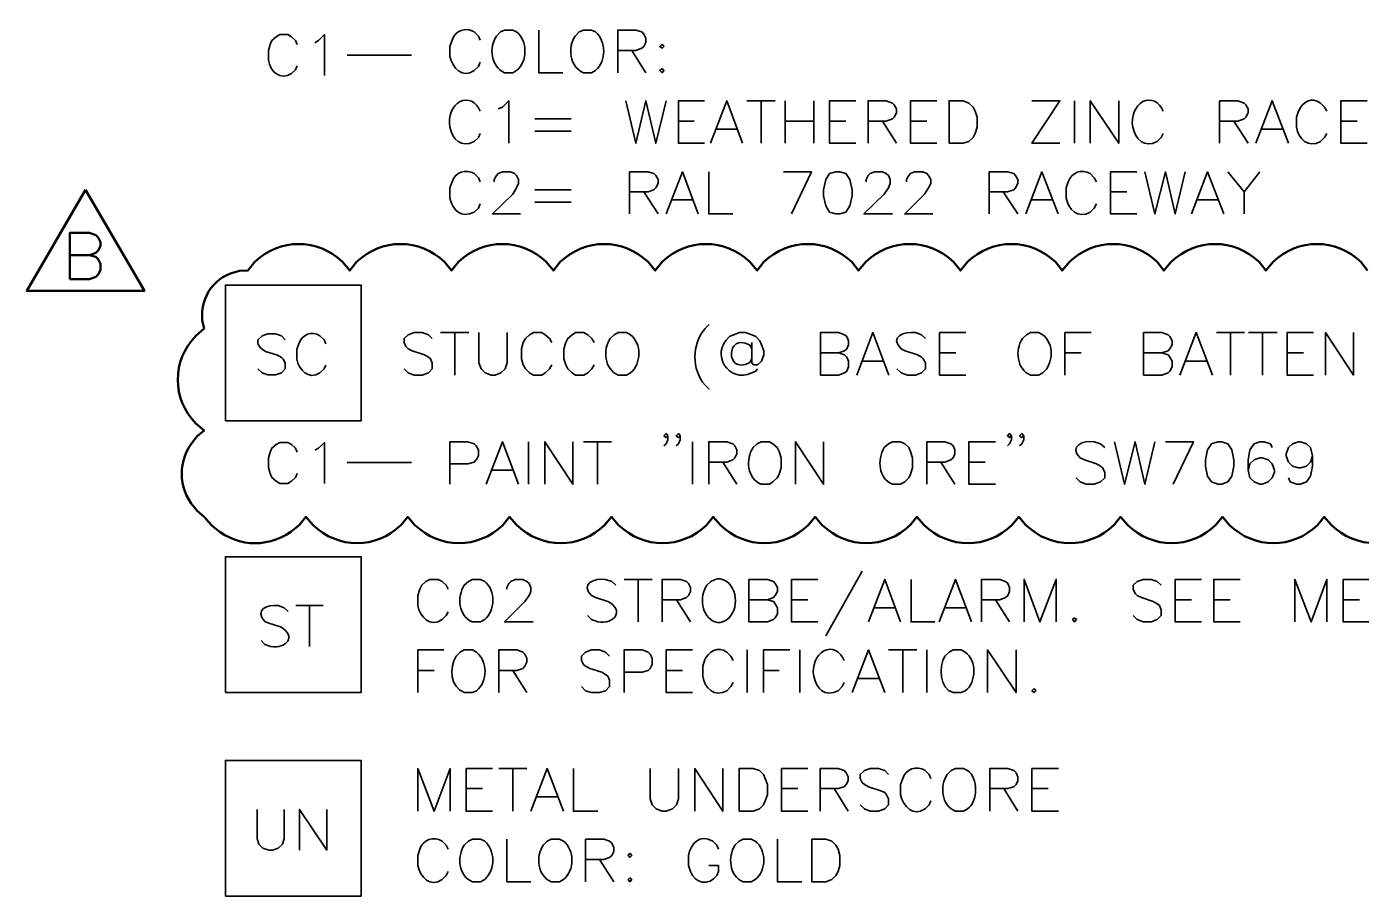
# Model space of a CAD drawing. Header units: inches. Extents: x 5 to 516, y -193 to 129.
# Drawn here: x 122.81 to 132.64, y -119.53 to -113.13 of the extents above; entities that cross this region are included whole.
import ezdxf

# ---------------------------------------------------------------- set-up
doc = ezdxf.new("R2010")
doc.units = ezdxf.units.IN
doc.header["$MEASUREMENT"] = 0
doc.layers.add('PDF4_Geometry', color=7, linetype='Continuous')

msp = doc.modelspace()

# ---------------------------------------------------------------- linework, layer by layer
at = {"layer": 'PDF4_Geometry', "lineweight": 35}
for points in [[(124.8020914, -113.2596534), (124.788758, -113.2296534), (124.758758, -113.2029868), (124.7320914, -113.1863201), (124.6720914, -113.1863201), (124.6454247, -113.2029868), (124.6154247, -113.2296534), (124.6020914, -113.2596534), (124.588758, -113.3029868), (124.588758, -113.3729868)], [(124.9320912, -113.246319), (124.9587579, -113.2296523), (125.0020912, -113.186319), (125.0020912, -113.486319)], [(125.9420909, -113.2263181), (125.9254243, -113.2729847), (125.9254243, -113.3463181)], [(126.1487576, -113.2263181), (126.1354243, -113.1963181), (126.1054243, -113.1663181)], [(126.4154238, -113.1663194), (126.3887571, -113.152986), (126.3287571, -113.152986), (126.2987571, -113.1663194), (126.2687571, -113.1963194)], [(126.5820903, -113.152986), (126.5820903, -113.4663194), (126.758757, -113.4663194)], [(126.9987573, -113.1663194), (126.9687573, -113.152986), (126.9087573, -113.152986), (126.8787573, -113.1663194), (126.8487573, -113.1963194)], [(127.1620905, -113.4663185), (127.1620905, -113.1529851), (127.2954238, -113.1529851), (127.3387572, -113.1663185), (127.3554238, -113.1829851), (127.3687572, -113.2129851), (127.3687572, -113.2429851), (127.3554238, -113.2729852), (127.3387572, -113.2863185), (127.2954238, -113.3029852), (127.1620905, -113.3029852)], [(125.1687567, -113.3363204), (125.6420901, -113.3363204)], [(127.2654247, -113.302985), (127.368758, -113.4663184)], [(124.758758, -113.4729868), (124.788758, -113.4463201), (124.8020914, -113.4163201)], [(126.1054243, -113.4496514), (126.1354243, -113.4196514), (126.1487576, -113.3896514)], [(126.3287571, -113.4663194), (126.3887571, -113.4663194), (126.4154238, -113.4496527)], [(126.9087573, -113.4663194), (126.9687573, -113.4663194), (126.9987573, -113.4496527)], [(126.2820923, -113.7329862), (126.3120923, -113.7196529), (126.358759, -113.6729862), (126.358759, -113.9863196)], [(127.2220914, -113.6729869), (127.2954248, -113.9863203), (127.3687581, -113.6729869), (127.4420915, -113.9863203), (127.5187581, -113.6729869)], [(127.802091, -113.9863194), (127.6087577, -113.9863194), (127.6087577, -113.6729861), (127.802091, -113.6729861)], [(127.8454249, -113.9863194), (127.9654249, -113.6729861), (128.0820916, -113.9863194)], [(128.1120926, -113.6729869), (128.3220926, -113.6729869)], [(128.2187583, -113.6729869), (128.2187583, -113.9863203)], [(128.3954246, -113.6729869), (128.3954246, -113.9863203)], [(128.6054245, -113.6729869), (128.6054245, -113.9863203)], [(128.9154249, -113.9863194), (128.7220916, -113.9863194), (128.7220916, -113.6729861), (128.9154249, -113.6729861)], [(129.0054236, -113.9863194), (129.0054236, -113.6729861), (129.1387569, -113.6729861), (129.1854236, -113.6896527), (129.1987569, -113.7029861), (129.2154236, -113.7329861), (129.2154236, -113.7629861), (129.1987569, -113.7929861), (129.1854236, -113.8063194), (129.1387569, -113.8229861), (129.0054236, -113.8229861)], [(129.5120911, -113.9863194), (129.3187577, -113.9863194), (129.3187577, -113.6729861), (129.5120911, -113.6729861)], [(130.4187588, -113.9863194), (130.2120921, -113.9863194), (130.4187588, -113.6729861), (130.2120921, -113.6729861)], [(130.5254246, -113.6729869), (130.5254246, -113.9863203)], [(130.6420916, -113.9863194), (130.6420916, -113.6729861), (130.8520916, -113.9863194), (130.8520916, -113.6729861)], [(131.5954252, -113.9863194), (131.5954252, -113.6729861), (131.7287585, -113.6729861), (131.7754252, -113.6896527), (131.7887585, -113.7029861), (131.8054252, -113.7329861), (131.8054252, -113.7629861), (131.7887585, -113.7929861), (131.7754252, -113.8063194), (131.7287585, -113.8229861), (131.5954252, -113.8229861)], [(131.8620929, -113.9863194), (131.9820929, -113.6729861), (132.1020929, -113.9863194)], [(132.3854253, -113.7496539), (132.3687586, -113.7196539), (132.3387586, -113.6896539)], [(132.6820912, -113.9863194), (132.4887578, -113.9863194), (132.4887578, -113.6729861), (132.6820912, -113.6729861)], [(126.5520915, -113.8063183), (126.8187582, -113.8063183)], [(127.6087577, -113.8229859), (127.7254243, -113.8229859)], [(128.3954246, -113.8229859), (128.6054246, -113.8229859)], [(128.7220916, -113.8229859), (128.8420916, -113.8229859)], [(129.1120927, -113.8229859), (129.215426, -113.9863193)], [(129.3187577, -113.8229859), (129.4387577, -113.8229859)], [(131.6987594, -113.8229859), (131.8054261, -113.9863193)], [(132.1754253, -113.7496539), (132.162092, -113.7929872), (132.162092, -113.8663206)], [(132.4887578, -113.8229859), (132.6087579, -113.8229859)], [(126.1054243, -113.9729872), (126.1354243, -113.9429872), (126.1487576, -113.9129872)], [(126.5520915, -113.8963197), (126.8187582, -113.8963197)], [(127.8887582, -113.8829852), (128.0387582, -113.8829852)], [(131.1354251, -113.9729872), (131.1654251, -113.9429872), (131.1787585, -113.9129872)], [(131.9087577, -113.8829852), (132.0587577, -113.8829852)], [(132.3387586, -113.9729872), (132.3687586, -113.9429872), (132.3854253, -113.9129872)], [(126.1487576, -114.2696531), (126.1354243, -114.2396531), (126.1054243, -114.2096531)], [(126.2520901, -114.2696531), (126.2520901, -114.2529865), (126.2687568, -114.2229864), (126.2820901, -114.2096531), (126.3120901, -114.1963198), (126.3720901, -114.1963198), (126.4020901, -114.2096531), (126.4154235, -114.2229864), (126.4320901, -114.2529865), (126.4320901, -114.2829865), (126.4154235, -114.3129865), (126.3887568, -114.3596531), (126.2387568, -114.5063198), (126.4454235, -114.5063198)], [(127.248757, -114.5063203), (127.248757, -114.1963203), (127.3854237, -114.1963203), (127.428757, -114.2096537), (127.4420904, -114.222987), (127.458757, -114.252987), (127.458757, -114.282987), (127.4420904, -114.312987), (127.428757, -114.3296537), (127.3854237, -114.342987), (127.248757, -114.342987)], [(127.5187579, -114.5063203), (127.6387579, -114.1963203), (127.7554246, -114.5063203)], [(127.8320904, -114.1963194), (127.8320904, -114.5063194), (128.0087571, -114.5063194)], [(128.4420911, -114.5063203), (128.5887577, -114.1963203), (128.3820911, -114.1963203)], [(128.9920908, -114.2696531), (128.9920908, -114.2529865), (129.0054241, -114.2229864), (129.0220908, -114.2096531), (129.0520908, -114.1963198), (129.1120908, -114.1963198), (129.1387574, -114.2096531), (129.1554241, -114.2229864), (129.1687574, -114.2529865), (129.1687574, -114.2829865), (129.1554241, -114.3129865), (129.1254241, -114.3596531), (128.9754241, -114.5063198), (129.1854241, -114.5063198)], [(129.2887589, -114.2696531), (129.2887589, -114.2529865), (129.3054256, -114.2229864), (129.3187589, -114.2096531), (129.3487589, -114.1963198), (129.408759, -114.1963198), (129.438759, -114.2096531), (129.4520923, -114.2229864), (129.468759, -114.2529865), (129.468759, -114.2829865), (129.4520923, -114.3129865), (129.4220923, -114.3596531), (129.2754256, -114.5063198), (129.4820923, -114.5063198)], [(129.8987579, -114.5063203), (129.8987579, -114.1963203), (130.0320913, -114.1963203), (130.0787579, -114.2096537), (130.0920913, -114.222987), (130.1087579, -114.252987), (130.1087579, -114.282987), (130.0920913, -114.312987), (130.0787579, -114.3296537), (130.0320913, -114.342987), (129.8987579, -114.342987)], [(130.1687571, -114.5063203), (130.2854238, -114.1963203), (130.4054238, -114.5063203)], [(130.688758, -114.2696531), (130.6720914, -114.2396531), (130.6420914, -114.2096531)], [(130.9854256, -114.5063203), (130.7920923, -114.5063203), (130.7920923, -114.1963203), (130.9854256, -114.1963203)], [(131.0454255, -114.1963194), (131.1187588, -114.5063194), (131.1954255, -114.1963194), (131.2687588, -114.5063194), (131.3420922, -114.1963194)], [(131.3887584, -114.5063203), (131.5054251, -114.1963203), (131.6254251, -114.5063203)], [(131.6554244, -114.1963194), (131.7754245, -114.3429861), (131.7754245, -114.5063194)], [(131.8920917, -114.1963194), (131.775425, -114.3429861)], [(125.9420909, -114.2696531), (125.9254243, -114.3129865), (125.9254243, -114.3896531)], [(130.478758, -114.2696531), (130.4654247, -114.3129865), (130.4654247, -114.3896531)], [(126.5520915, -114.3296524), (126.8187582, -114.3296524)], [(126.5520915, -114.4196538), (126.8187582, -114.4196538)], [(127.3554244, -114.3429869), (127.4587578, -114.5063202)], [(127.5620912, -114.4029861), (127.7120912, -114.4029861)], [(130.0020904, -114.3429869), (130.1087571, -114.5063202)], [(130.2120921, -114.4029861), (130.3620921, -114.4029861)], [(130.7920923, -114.3429869), (130.9120923, -114.3429869)], [(131.4320917, -114.4029861), (131.5820917, -114.4029861)], [(126.1054243, -114.4929865), (126.1354243, -114.4629865), (126.1487576, -114.4329865)], [(130.6420914, -114.4929865), (130.6720914, -114.4629865), (130.688758, -114.4329865)], [(124.7120916, -115.4329867), (124.685425, -115.4029867), (124.6420916, -115.3896533), (124.585425, -115.3896533), (124.5420916, -115.4029867), (124.5120916, -115.4329867), (124.5120916, -115.4629867), (124.5287583, -115.4896534), (124.5420916, -115.5029867), (124.5687583, -115.5196534), (124.655425, -115.54632), (124.685425, -115.5629867), (124.6987583, -115.57632), (124.7120916, -115.6029867), (124.7120916, -115.64632), (124.685425, -115.67632), (124.6420916, -115.6896534), (124.585425, -115.6896534), (124.5420916, -115.67632), (124.5120916, -115.64632)], [(125.0120913, -115.4629855), (124.998758, -115.4329855), (124.968758, -115.4029855)], [(125.7954251, -115.4229871), (125.7687584, -115.3963204), (125.7220917, -115.3796538), (125.6620917, -115.3796538), (125.6187584, -115.3963204), (125.5887584, -115.4229871), (125.5887584, -115.4529871), (125.6020917, -115.4829871), (125.6187584, -115.4996538), (125.6487584, -115.5129871), (125.7387584, -115.5429871), (125.7687584, -115.5596538), (125.7820917, -115.5729871), (125.7954251, -115.6029871), (125.7954251, -115.6463204), (125.7687584, -115.6763204), (125.7220917, -115.6929871), (125.6620917, -115.6929871), (125.6187584, -115.6763204), (125.5887584, -115.6463204)], [(125.8554243, -115.3796521), (126.0654243, -115.3796521)], [(125.9620917, -115.3796521), (125.9620917, -115.6929855)], [(126.138758, -115.3796521), (126.138758, -115.6029855), (126.1554247, -115.6463188), (126.1854247, -115.6763188), (126.228758, -115.6929855), (126.258758, -115.6929855), (126.3020914, -115.6763188), (126.3320914, -115.6463188), (126.348758, -115.6029855), (126.348758, -115.3796521)], [(126.6754249, -115.4529859), (126.6587583, -115.4229859), (126.6287583, -115.3963192), (126.6020916, -115.3796525), (126.5420916, -115.3796525), (126.5120916, -115.3963192), (126.4820916, -115.4229859), (126.4654249, -115.4529859), (126.4520916, -115.4996525), (126.4520916, -115.5729859), (126.4654249, -115.6163192), (126.4820916, -115.6463192), (126.5120916, -115.6763192), (126.5420916, -115.6929859), (126.6020916, -115.6929859), (126.6287583, -115.6763192), (126.6587583, -115.6463192), (126.6754249, -115.6163192)], [(126.9887574, -115.4529859), (126.9720907, -115.4229859), (126.9420907, -115.3963192), (126.9120907, -115.3796525), (126.8520907, -115.3796525), (126.8254241, -115.3963192), (126.7954241, -115.4229859), (126.7787574, -115.4529859), (126.7654241, -115.4996525), (126.7654241, -115.5729859), (126.7787574, -115.6163192), (126.7954241, -115.6463192), (126.8254241, -115.6763192), (126.8520907, -115.6929859), (126.9120907, -115.6929859), (126.9420907, -115.6763192), (126.9720907, -115.6463192), (126.9887574, -115.6163192)], [(127.2554237, -115.3963188), (127.2254237, -115.3796521), (127.1654237, -115.3796521), (127.1354237, -115.3963188), (127.1054237, -115.4229855)], [(127.8354236, -115.3196529), (127.8054236, -115.3496529)], [(128.1487578, -115.4529859), (128.1487578, -115.6029859), (128.1620911, -115.6163192), (128.1920911, -115.6163192), (128.2220911, -115.5896525), (128.2387578, -115.5429859), (128.2387578, -115.5129859), (128.2220911, -115.4696525), (128.2087578, -115.4396525), (128.1787578, -115.4096525), (128.1487578, -115.3963192), (128.1020911, -115.3796525), (128.0587578, -115.3796525), (128.0154244, -115.3963192), (127.9854244, -115.4096525)], [(128.6554242, -115.6929863), (128.6554242, -115.3796529), (128.7887575, -115.3796529), (128.8320909, -115.3963196), (128.8487576, -115.4096529), (128.8620909, -115.4396529), (128.8620909, -115.4696529), (128.8487576, -115.4996529), (128.8320909, -115.5129863), (128.7887575, -115.5296529), (128.6554242, -115.5296529)], [(128.9220902, -115.6929863), (129.0420902, -115.3796529), (129.1587569, -115.6929863)], [(129.4287583, -115.4229871), (129.3987583, -115.3963204), (129.355425, -115.3796538)], [(129.7254259, -115.6929863), (129.5320926, -115.6929863), (129.5320926, -115.3796529), (129.7254259, -115.3796529)], [(130.2920925, -115.3963188), (130.2620925, -115.3796521), (130.2020925, -115.3796521), (130.1720925, -115.3963188), (130.1420925, -115.4229855)], [(130.4554257, -115.6929863), (130.4554257, -115.3796529), (130.6487591, -115.3796529)], [(131.0354259, -115.6929863), (131.0354259, -115.3796529), (131.1687592, -115.3796529), (131.2154259, -115.3963196), (131.2287592, -115.4096529), (131.2454259, -115.4396529), (131.2454259, -115.4696529), (131.2287592, -115.4996529), (131.2154259, -115.5129863), (131.1687592, -115.5296529), (131.0354259, -115.5296529)], [(131.3020919, -115.6929863), (131.4220919, -115.3796529), (131.5420919, -115.6929863)], [(131.5720911, -115.3796521), (131.7787578, -115.3796521)], [(131.6754253, -115.3796521), (131.6754253, -115.6929855)], [(131.8087583, -115.3796521), (132.0187583, -115.3796521)], [(131.9120909, -115.3796521), (131.9120909, -115.6929855)], [(132.2854254, -115.6929863), (132.092092, -115.6929863), (132.092092, -115.3796529), (132.2854254, -115.3796529)], [(132.3754257, -115.6929863), (132.3754257, -115.3796529), (132.5820924, -115.6929863), (132.5820924, -115.3796529)], [(124.8120913, -115.4629855), (124.798758, -115.5029855), (124.798758, -115.5763188)], [(128.1487578, -115.499654), (128.1320911, -115.469654)], [(129.2487583, -115.4996538), (129.2787583, -115.5129871), (129.3687583, -115.5429871), (129.3987583, -115.5596538), (129.4120917, -115.5729871), (129.4287583, -115.6029871), (129.4287583, -115.6463204), (129.3987583, -115.6763204), (129.355425, -115.6929871), (129.295425, -115.6929871), (129.2487583, -115.6763204), (129.2187583, -115.6463204)], [(128.1320911, -115.6029874), (128.1487578, -115.5729874)], [(128.7887589, -115.5296528), (128.8320922, -115.5429861), (128.8487589, -115.5596528), (128.8620922, -115.5896528), (128.8620922, -115.6329862), (128.8487589, -115.6629862), (128.8320922, -115.6763195), (128.7887589, -115.6929862), (128.6554256, -115.6929862)], [(128.9654252, -115.5896538), (129.1154252, -115.5896538)], [(129.5320926, -115.5296528), (129.6520926, -115.5296528)], [(130.4554257, -115.5296528), (130.5754257, -115.5296528)], [(131.1687572, -115.5296528), (131.2154239, -115.5429861), (131.2287572, -115.5596528), (131.2454239, -115.5896528), (131.2454239, -115.6329862), (131.2287572, -115.6629862), (131.2154239, -115.6763195), (131.1687572, -115.6929862), (131.0354239, -115.6929862)], [(131.3487584, -115.5896538), (131.495425, -115.5896538)], [(132.092092, -115.5296528), (132.212092, -115.5296528)], [(124.968758, -115.6763188), (124.998758, -115.6463188), (125.0120913, -115.6196521)], [(127.1654237, -115.6929855), (127.2254237, -115.6929855), (127.2554237, -115.6763188)], [(128.1487578, -115.6763192), (128.1787578, -115.6629859), (128.1920911, -115.6463192)], [(130.2020925, -115.6929855), (130.2620925, -115.6929855), (130.2920925, -115.6763188)], [(127.8054236, -115.7663196), (127.8354236, -115.7963196)], [(124.8020914, -116.2596528), (124.788758, -116.2296528), (124.758758, -116.2029862), (124.7320914, -116.1896528), (124.6720914, -116.1896528), (124.6454247, -116.2029862), (124.6154247, -116.2296528), (124.6020914, -116.2596528), (124.588758, -116.3029862), (124.588758, -116.3729862), (124.6020914, -116.4163195), (124.6154247, -116.4463195), (124.6454247, -116.4729862), (124.6720914, -116.4896529), (124.7320914, -116.4896529), (124.758758, -116.4729862), (124.788758, -116.4463195), (124.8020914, -116.4163195)], [(124.9320912, -116.2463192), (124.9587579, -116.2296525), (125.0020912, -116.1896525), (125.0020912, -116.4896526)], [(125.9254249, -116.4963192), (125.9254249, -116.1829859), (126.0587582, -116.1829859), (126.1054249, -116.1996525), (126.1187582, -116.2129859), (126.1354249, -116.2429859), (126.1354249, -116.2863192), (126.1187582, -116.3163192), (126.1054249, -116.3329859), (126.0587582, -116.3463192), (125.9254249, -116.3463192)], [(126.1920909, -116.4963192), (126.3120909, -116.1829859), (126.4320909, -116.4963192)], [(126.5054234, -116.1829859), (126.5054234, -116.4963193)], [(126.6254253, -116.4963192), (126.6254253, -116.1829859), (126.8320919, -116.4963192), (126.8320919, -116.1829859)], [(126.9087573, -116.1829859), (127.1154239, -116.1829859)], [(127.0120915, -116.1829859), (127.0120915, -116.4963193)], [(127.5320924, -116.1396526), (127.5187591, -116.152986), (127.5020924, -116.1396526), (127.5187591, -116.122986), (127.5320924, -116.1396526), (127.5320924, -116.1696526), (127.5187591, -116.1996526), (127.5020924, -116.212986)], [(127.6220921, -116.1396526), (127.6087588, -116.152986), (127.5920921, -116.1396526), (127.6087588, -116.122986), (127.6220921, -116.1396526), (127.6220921, -116.1696526), (127.6087588, -116.1996526), (127.5920921, -116.212986)], [(127.7120919, -116.1829859), (127.7120919, -116.4963193)], [(127.8320904, -116.4963192), (127.8320904, -116.1829859), (127.9654237, -116.1829859), (128.0087571, -116.1996525), (128.0254237, -116.2129859), (128.0387571, -116.2429859), (128.0387571, -116.2729859), (128.0254237, -116.3029859), (128.0087571, -116.3163192), (127.9654237, -116.3329859), (127.8320904, -116.3329859)], [(128.2187583, -116.4963193), (128.2787583, -116.4963193), (128.305425, -116.4796526), (128.335425, -116.4496526), (128.3520917, -116.4229859), (128.365425, -116.3763192), (128.365425, -116.3029859), (128.3520917, -116.2563192), (128.335425, -116.2263192), (128.305425, -116.1996526), (128.2787583, -116.1829859), (128.2187583, -116.1829859), (128.1887583, -116.1996526), (128.1587583, -116.2263192)], [(128.4720915, -116.4963192), (128.4720915, -116.1829859), (128.6787582, -116.4963192), (128.6787582, -116.1829859)], [(129.1854247, -116.4963193), (129.2454247, -116.4963193), (129.2754247, -116.4796526), (129.3054247, -116.4496526), (129.3187581, -116.4229859), (129.3320914, -116.3763192), (129.3320914, -116.3029859), (129.3187581, -116.2563192), (129.3054247, -116.2263192), (129.2754247, -116.1996526), (129.2454247, -116.1829859), (129.1854247, -116.1829859), (129.1554247, -116.1996526), (129.1254247, -116.2263192)], [(129.4387579, -116.4963192), (129.4387579, -116.1829859), (129.5720913, -116.1829859), (129.6154246, -116.1996525), (129.6320913, -116.2129859), (129.6454246, -116.2429859), (129.6454246, -116.2729859), (129.6320913, -116.3029859), (129.6154246, -116.3163192), (129.5720913, -116.3329859), (129.4387579, -116.3329859)], [(129.9454239, -116.4963192), (129.7487572, -116.4963192), (129.7487572, -116.1829859), (129.9454239, -116.1829859)], [(130.0620914, -116.1396526), (130.0487581, -116.152986), (130.0320914, -116.1396526), (130.0487581, -116.122986), (130.0620914, -116.1396526), (130.0620914, -116.1696526), (130.0487581, -116.1996526), (130.0320914, -116.212986)], [(130.1520911, -116.1396526), (130.1387578, -116.152986), (130.1220911, -116.1396526), (130.1387578, -116.122986), (130.1520911, -116.1396526), (130.1520911, -116.1696526), (130.1387578, -116.1996526), (130.1220911, -116.212986)], [(130.7487573, -116.2263192), (130.7187573, -116.1996525), (130.6720906, -116.1829858)], [(130.822091, -116.1829859), (130.8954244, -116.4963193), (130.9720911, -116.1829859), (131.0454244, -116.4963193), (131.1187577, -116.1829859)], [(131.2520905, -116.4963192), (131.4020905, -116.1829859), (131.1954239, -116.1829859)], [(131.9820914, -116.2263192), (131.9687581, -116.1996525), (131.9220914, -116.1829858), (131.8920914, -116.1829858), (131.8487581, -116.1996525), (131.8187581, -116.2429858), (131.8054247, -116.3163192), (131.8054247, -116.3929858), (131.8187581, -116.4496525), (131.8487581, -116.4796525), (131.8920914, -116.4963192), (131.9087581, -116.4963192), (131.9520914, -116.4796525), (131.9820914, -116.4496525), (131.9987581, -116.4063192), (131.9987581, -116.3929858), (131.9820914, -116.3463192), (131.9520914, -116.3163192), (131.9087581, -116.3029858), (131.8920914, -116.3029858), (131.8487581, -116.3163192), (131.8187581, -116.3463192), (131.8054247, -116.3929858)], [(132.2787596, -116.2863193), (132.2654263, -116.3329859), (132.2354263, -116.3629859), (132.1920929, -116.3763193), (132.1754262, -116.3763193), (132.1320929, -116.3629859), (132.1020929, -116.3329859), (132.0854262, -116.2863193), (132.0854262, -116.2729859), (132.1020929, -116.2263193), (132.1320929, -116.1996526), (132.1754262, -116.1829859), (132.1920929, -116.1829859), (132.2354263, -116.1996526), (132.2654263, -116.2263193), (132.2787596, -116.2863193), (132.2787596, -116.3629859), (132.2654263, -116.4363193), (132.2354263, -116.4796526), (132.1920929, -116.4963193), (132.1620929, -116.4963193), (132.1154262, -116.4796526), (132.1020929, -116.4496526)], [(125.1687567, -116.3363198), (125.6420901, -116.3363198)], [(127.9354246, -116.3329866), (128.038758, -116.4963199)], [(129.5420922, -116.3329866), (129.6454255, -116.4963199)], [(129.7487572, -116.3329866), (129.8687572, -116.3329866)], [(130.5687573, -116.3029858), (130.5987573, -116.3163192), (130.6887573, -116.3463192), (130.7187573, -116.3629858), (130.7320906, -116.3763192), (130.7487573, -116.4063192), (130.7487573, -116.4496525), (130.7187573, -116.4796525), (130.6720906, -116.4963192), (130.6120906, -116.4963192), (130.5687573, -116.4796525), (130.5387573, -116.4496525)], [(126.2387573, -116.3929858), (126.3887574, -116.3929858)], [(128.962092, -117.1363195), (128.6954253, -117.6129862)], [(125.9120904, -117.2696534), (125.898757, -117.2396534), (125.868757, -117.2129867), (125.838757, -117.19632), (125.778757, -117.19632), (125.748757, -117.2129867), (125.718757, -117.2396534), (125.7054237, -117.2696534), (125.688757, -117.31632), (125.688757, -117.3896534)], [(126.1820916, -117.2129863), (126.1520916, -117.1963196), (126.0920915, -117.1963196), (126.0620915, -117.2129863), (126.0320915, -117.239653)], [(126.3454248, -117.2696534), (126.3454248, -117.25632), (126.3587581, -117.22632), (126.3754248, -117.2129867), (126.4054248, -117.19632), (126.4620914, -117.19632), (126.4920914, -117.2129867), (126.5087581, -117.22632), (126.5220914, -117.25632), (126.5220914, -117.28632), (126.5087581, -117.31632), (126.4787581, -117.3596534), (126.3287581, -117.5096534), (126.5387581, -117.5096534)], [(127.1487577, -117.2396529), (127.1187577, -117.2129862), (127.072091, -117.1963195)], [(127.2087586, -117.1963196), (127.4154253, -117.1963196)], [(127.3120912, -117.1963196), (127.3120912, -117.509653)], [(127.4887574, -117.5096529), (127.4887574, -117.1963196), (127.6254241, -117.1963196), (127.6687575, -117.2129862), (127.6820908, -117.2263196), (127.6987575, -117.2563196), (127.6987575, -117.2863196), (127.6820908, -117.3163196), (127.6687575, -117.3296529), (127.6254241, -117.3463196), (127.4887574, -117.3463196)], [(127.8787586, -117.1963196), (127.8487586, -117.2129863), (127.8187586, -117.239653)], [(128.1287586, -117.5096529), (128.1287586, -117.1963196), (128.2654253, -117.1963196), (128.3087586, -117.2129862), (128.3220919, -117.2263196), (128.3387586, -117.2563196), (128.3387586, -117.2863196), (128.3220919, -117.3163196), (128.3087586, -117.3296529), (128.2654253, -117.3463196), (128.1287586, -117.3463196)], [(128.6354244, -117.5096529), (128.4420911, -117.5096529), (128.4420911, -117.1963196), (128.6354244, -117.1963196)], [(129.0087584, -117.5096529), (129.1287585, -117.1963196), (129.2454251, -117.5096529)], [(129.3220909, -117.1963196), (129.3220909, -117.509653), (129.4987576, -117.509653)], [(129.5287594, -117.5096529), (129.6487594, -117.1963196), (129.7687594, -117.5096529)], [(129.8420918, -117.5096529), (129.8420918, -117.1963196), (129.9754252, -117.1963196), (130.0187585, -117.2129862), (130.0354252, -117.2263196), (130.0487585, -117.2563196), (130.0487585, -117.2863196), (130.0354252, -117.3163196), (130.0187585, -117.3296529), (129.9754252, -117.3463196), (129.8420918, -117.3463196)], [(130.1554243, -117.5096529), (130.1554243, -117.1963196), (130.272091, -117.5096529), (130.392091, -117.1963196), (130.392091, -117.5096529)], [(131.165424, -117.2396529), (131.135424, -117.2129862), (131.0920907, -117.1963195), (131.0320907, -117.1963195), (130.9887573, -117.2129862), (130.9587573, -117.2396529), (130.9587573, -117.2696529), (130.9720906, -117.2996529), (130.9887573, -117.3163196), (131.0187573, -117.3296529), (131.105424, -117.3596529), (131.135424, -117.3763196), (131.1520907, -117.3896529), (131.165424, -117.4196529), (131.165424, -117.4629862), (131.135424, -117.4929862), (131.0920907, -117.5096529), (131.0320907, -117.5096529), (130.9887573, -117.4929862), (130.9587573, -117.4629862)], [(131.4620916, -117.5096529), (131.2687582, -117.5096529), (131.2687582, -117.1963196), (131.4620916, -117.1963196)], [(131.7454253, -117.5096529), (131.5520919, -117.5096529), (131.5520919, -117.1963196), (131.7454253, -117.1963196)], [(132.1487581, -117.5096529), (132.1487581, -117.1963196), (132.2687581, -117.5096529), (132.3854248, -117.1963196), (132.3854248, -117.5096529)], [(132.6987572, -117.5096529), (132.5054238, -117.5096529), (132.5054238, -117.1963196), (132.6987572, -117.1963196)], [(126.9687577, -117.3163196), (126.9987577, -117.3296529), (127.0887577, -117.3596529)], [(127.5954249, -117.3463195), (127.6987582, -117.5096528)], [(128.2654248, -117.3463195), (128.3087581, -117.3596528), (128.3220915, -117.3763195), (128.3387581, -117.4063195), (128.3387581, -117.4496528), (128.3220915, -117.4796528), (128.3087581, -117.4929861), (128.2654248, -117.5096528), (128.1287581, -117.5096528)], [(128.4420911, -117.3463195), (128.5620911, -117.3463195)], [(129.9454261, -117.3463195), (130.0487594, -117.5096528)], [(131.2687582, -117.3463195), (131.3887582, -117.3463195)], [(131.5520919, -117.3463195), (131.6720919, -117.3463195)], [(132.5054238, -117.3463195), (132.6254238, -117.3463195)], [(124.735424, -117.432986), (124.705424, -117.4063193), (124.6620907, -117.3896527)], [(124.7920918, -117.3896527), (124.9920918, -117.3896527)], [(124.8920911, -117.3896527), (124.8920911, -117.6896527)], [(125.868757, -117.4929867), (125.898757, -117.4629867), (125.9120904, -117.43632)], [(127.0154243, -117.5096529), (126.9687577, -117.4929862), (126.9387577, -117.4629862)], [(129.0520917, -117.4063196), (129.2020917, -117.4063196)], [(129.5720909, -117.4063196), (129.722091, -117.4063196)], [(124.5620907, -117.5063193), (124.5920907, -117.5196527), (124.6787574, -117.5463193)], [(126.0920915, -117.509653), (126.1520916, -117.509653), (126.1820916, -117.4929863)], [(124.605424, -117.6896527), (124.5620907, -117.6763193), (124.535424, -117.6463193)], [(125.6887576, -118.029653), (125.6887576, -117.7163197), (125.882091, -117.7163197)], [(126.1220923, -117.7329864), (126.0920923, -117.7163197), (126.0320923, -117.7163197), (126.0020923, -117.7329864), (125.9720923, -117.7629864)], [(126.2854255, -118.029653), (126.2854255, -117.7163197), (126.4187588, -117.7163197), (126.4620922, -117.7329863), (126.4787589, -117.7463197), (126.4920922, -117.7763197), (126.4920922, -117.8063197), (126.4787589, -117.8363197), (126.4620922, -117.8529863), (126.4187588, -117.8663197), (126.2854255, -117.8663197)], [(127.1020912, -117.7629862), (127.0720912, -117.7329862), (127.0287579, -117.7163195), (126.9687579, -117.7163195), (126.9254245, -117.7329862), (126.8954245, -117.7629862), (126.8954245, -117.7929862), (126.9087579, -117.8229862), (126.9254245, -117.8363195), (126.9554245, -117.8529862), (127.0454245, -117.8796528), (127.0720912, -117.8963195), (127.0887579, -117.9096528), (127.1020912, -117.9396528), (127.1020912, -117.9863195), (127.0720912, -118.0163195), (127.0287579, -118.0296528), (126.9687579, -118.0296528), (126.9254245, -118.0163195), (126.8954245, -117.9863195)], [(127.2087586, -118.029653), (127.2087586, -117.7163197), (127.342092, -117.7163197), (127.3854253, -117.7329863), (127.402092, -117.7463197), (127.4154253, -117.7763197), (127.4154253, -117.8229863), (127.402092, -117.8529863), (127.3854253, -117.8663197), (127.342092, -117.879653), (127.2087586, -117.879653)], [(127.7120913, -118.029653), (127.5187579, -118.029653), (127.5187579, -117.7163197), (127.7120913, -117.7163197)], [(128.0120916, -117.7929866), (127.9954249, -117.7629866), (127.9654249, -117.7329866)], [(128.1154258, -117.7163197), (128.1154258, -118.029653)], [(128.2354243, -118.029653), (128.2354243, -117.7163197), (128.4287577, -117.7163197)], [(128.5020903, -117.7163197), (128.5020903, -118.029653)], [(128.8887582, -118.029653), (129.0087582, -117.7163197), (129.1287583, -118.029653)], [(129.1554242, -117.7163197), (129.3654243, -117.7163197)], [(129.2620917, -117.7163197), (129.2620917, -118.029653)], [(129.4387579, -117.7163197), (129.4387579, -118.029653)], [(129.7220919, -117.7329864), (129.6920919, -117.7163197), (129.6320919, -117.7163197), (129.6020919, -117.7329864), (129.5720919, -117.7629864)], [(129.8854251, -118.029653), (129.8854251, -117.7163197), (130.0954251, -118.029653), (130.0954251, -117.7163197)], [(127.8020915, -117.7929866), (127.7887582, -117.83632), (127.7887582, -117.9096533)], [(125.6887576, -117.8663195), (125.8087576, -117.8663195)], [(126.388758, -117.8663195), (126.4920914, -118.0296529)], [(127.5187579, -117.8663195), (127.6387579, -117.8663195)], [(127.9654249, -118.01632), (127.9954249, -117.98632), (128.0120916, -117.95632)], [(128.2354243, -117.8663195), (128.352091, -117.8663195)], [(128.7854239, -118.01632), (128.8154239, -117.98632), (128.8287573, -117.95632)], [(128.9354247, -117.9263196), (129.0820914, -117.9263196)], [(126.0320923, -118.029653), (126.0920923, -118.029653), (126.1220923, -118.0163197)], [(129.6320919, -118.029653), (129.6920919, -118.029653), (129.7220919, -118.0163197)], [(125.6887576, -118.9029865), (125.6887576, -118.5896531), (125.8087576, -118.9029865), (125.9287577, -118.5896531), (125.9287577, -118.9029865)], [(126.2387584, -118.9029865), (126.0454251, -118.9029865), (126.0454251, -118.5896531), (126.2387584, -118.5896531)], [(126.2854255, -118.5896532), (126.4920922, -118.5896532)], [(126.388758, -118.5896532), (126.388758, -118.9029865)], [(126.522091, -118.9029865), (126.642091, -118.5896531), (126.7620911, -118.9029865)], [(126.8354235, -118.5896532), (126.8354235, -118.9029865), (127.0154235, -118.9029865)], [(127.4020909, -118.5896532), (127.4020909, -118.8129865), (127.4154242, -118.8563198), (127.4454242, -118.8863199), (127.4887576, -118.9029865), (127.5187576, -118.9029865), (127.5654243, -118.8863199), (127.5954243, -118.8563198), (127.6087576, -118.8129865), (127.6087576, -118.5896532)], [(127.7287579, -118.9029865), (127.7287579, -118.5896531), (127.9354246, -118.9029865), (127.9354246, -118.5896531)], [(128.5620924, -118.9029865), (128.368759, -118.9029865), (128.368759, -118.5896531), (128.5620924, -118.5896531)], [(128.652091, -118.9029865), (128.652091, -118.5896531), (128.7854243, -118.5896531), (128.8287577, -118.6029865), (128.8454244, -118.6196531), (128.8587577, -118.6496531), (128.8587577, -118.6796531), (128.8454244, -118.7063198), (128.8287577, -118.7229865), (128.7854243, -118.7363198), (128.652091, -118.7363198)], [(129.1554242, -118.6329864), (129.1287576, -118.6029864), (129.0820909, -118.5896531), (129.0220909, -118.5896531), (128.9787576, -118.6029864), (128.9487576, -118.6329864), (128.9487576, -118.6629864), (128.9620909, -118.6929864), (128.9787576, -118.7063198), (129.0087576, -118.7229864), (129.0987576, -118.7529864), (129.1287576, -118.7663198), (129.1420909, -118.7829864), (129.1554242, -118.8129864), (129.1554242, -118.8563198), (129.1287576, -118.8863198), (129.0820909, -118.9029865), (129.0220909, -118.9029865), (128.9787576, -118.8863198), (128.9487576, -118.8563198)], [(129.4687584, -118.6629861), (129.4554251, -118.6329861), (129.4254251, -118.6029861)], [(129.7387579, -118.6029865), (129.7087579, -118.5896532), (129.6487579, -118.5896532), (129.6187579, -118.6029865), (129.5887579, -118.6329865)], [(129.9020911, -118.9029865), (129.9020911, -118.5896531), (130.0354244, -118.5896531), (130.0787578, -118.6029865), (130.0954245, -118.6196531), (130.1087578, -118.6496531), (130.1087578, -118.6796531), (130.0954245, -118.7063198), (130.0787578, -118.7229865), (130.0354244, -118.7363198), (129.9020911, -118.7363198)], [(130.4087588, -118.9029865), (130.2120921, -118.9029865), (130.2120921, -118.5896531), (130.4087588, -118.5896531)], [(126.0454251, -118.7363198), (126.1654251, -118.7363198)], [(128.368759, -118.7363198), (128.488759, -118.7363198)], [(128.7554235, -118.7363198), (128.8587569, -118.9029865)], [(129.2620917, -118.6629861), (129.2454251, -118.7063194), (129.2454251, -118.7829861)], [(130.0054236, -118.7363198), (130.108757, -118.9029865)], [(130.2120921, -118.7363198), (130.3320921, -118.7363198)], [(126.5687575, -118.7963199), (126.7154242, -118.7963199)], [(129.4254251, -118.8863194), (129.4554251, -118.8563194), (129.4687584, -118.8263194)], [(124.5054232, -118.8896528), (124.5054232, -119.1063195), (124.5187565, -119.1463195), (124.5487565, -119.1763195), (124.5920899, -119.1896529), (124.6187565, -119.1896529), (124.6620899, -119.1763195), (124.6920899, -119.1463195), (124.7054232, -119.1063195), (124.7054232, -118.8896528)], [(124.8187574, -119.1896534), (124.8187574, -118.8896534), (125.0187574, -119.1896534), (125.0187574, -118.8896534)], [(129.6487579, -118.9029865), (129.7087579, -118.9029865), (129.7387579, -118.8863199)], [(125.9120904, -119.1829861), (125.898757, -119.1529861), (125.868757, -119.1229861)], [(126.1820916, -119.1229866), (126.1520916, -119.1096532), (126.0920915, -119.1096532), (126.0620915, -119.1229866), (126.0320915, -119.1529866)], [(126.3454248, -119.1096532), (126.3454248, -119.4229866), (126.5220914, -119.4229866)], [(126.76209, -119.1229866), (126.73209, -119.1096532), (126.67209, -119.1096532), (126.64209, -119.1229866), (126.61209, -119.1529866)], [(126.9254249, -119.4229866), (126.9254249, -119.1096532), (127.0587583, -119.1096532), (127.1020916, -119.1229865), (127.1187583, -119.1396532), (127.1320916, -119.1696532), (127.1320916, -119.1996532), (127.1187583, -119.2296532), (127.1020916, -119.2429865), (127.0587583, -119.2596532), (126.9254249, -119.2596532)], [(127.9054241, -119.1829861), (127.8920908, -119.1529861), (127.8620908, -119.1229861)], [(128.1754236, -119.1229866), (128.1454236, -119.1096532), (128.0854236, -119.1096532), (128.0554236, -119.1229866), (128.0254236, -119.1529866)], [(128.3387568, -119.1096532), (128.3387568, -119.4229866), (128.5187568, -119.4229866)], [(125.7054237, -119.1829861), (125.688757, -119.2296528), (125.688757, -119.3029861)], [(127.6820908, -119.2296528), (127.6820908, -119.3029861), (127.6987575, -119.3463195)], [(127.0287592, -119.2596531), (127.1320925, -119.4229864)], [(127.8920908, -119.3763195), (127.9054241, -119.3463195), (127.9054241, -119.3029861), (127.8320908, -119.3029861)], [(125.868757, -119.4063195), (125.898757, -119.3763195), (125.9120904, -119.3463195)], [(126.0920915, -119.4229866), (126.1520916, -119.4229866), (126.1820916, -119.4063199)], [(126.67209, -119.4229866), (126.73209, -119.4229866), (126.76209, -119.4063199)], [(128.0854236, -119.4229866), (128.1454236, -119.4229866), (128.1754236, -119.4063199)]]:
    msp.add_lwpolyline(points, dxfattribs=at)
for points in [[(127.4887574, -113.2563202), (127.4720908, -113.2729869), (127.4887574, -113.2863202), (127.5020908, -113.2729869)], [(127.4887574, -113.4363197), (127.4720908, -113.4496531), (127.4887574, -113.4663197), (127.5020908, -113.4496531)], [(129.6020914, -113.9863194), (129.6020914, -113.6729861), (129.7054248, -113.6729861), (129.7487581, -113.6896527), (129.7787581, -113.7196527), (129.7954248, -113.7496527), (129.8087581, -113.7929861), (129.8087581, -113.8663194), (129.7954248, -113.9129861), (129.7787581, -113.9429861), (129.7487581, -113.9729861), (129.7054248, -113.9863194)], [(128.768758, -114.1963194), (128.7220913, -114.2096527), (128.6954247, -114.252986), (128.678758, -114.3296527), (128.678758, -114.3729861), (128.6954247, -114.4463194), (128.7220913, -114.4929861), (128.768758, -114.5063194), (128.798758, -114.5063194), (128.8420914, -114.4929861), (128.8720914, -114.4463194), (128.888758, -114.3729861), (128.888758, -114.3296527), (128.8720914, -114.252986), (128.8420914, -114.2096527), (128.798758, -114.1963194)], [(124.2720909, -116.0296529), (124.2720909, -115.0296528), (125.2720909, -115.0296528), (125.2720909, -116.0296529)], [(131.5820907, -116.1829859), (131.535424, -116.1996526), (131.505424, -116.2429859), (131.4920907, -116.3163192), (131.4920907, -116.3629859), (131.505424, -116.4363192), (131.535424, -116.4796526), (131.5820907, -116.4963193), (131.6120907, -116.4963193), (131.655424, -116.4796526), (131.685424, -116.4363192), (131.6987574, -116.3629859), (131.6987574, -116.3163192), (131.685424, -116.2429859), (131.655424, -116.1996526), (131.6120907, -116.1829859)], [(124.2720909, -118.029653), (124.2720909, -117.0296529), (125.2720909, -117.0296529), (125.2720909, -118.029653)], [(130.5254246, -117.4796533), (130.5120912, -117.4929866), (130.5254246, -117.5096533), (130.5420912, -117.4929866)], [(130.2287581, -117.9996534), (130.2120914, -118.0163201), (130.2287581, -118.0296534), (130.2420914, -118.0163201)], [(124.2720909, -119.5296531), (124.2720909, -118.5296531), (125.2720909, -118.5296531), (125.2720909, -119.5296531)], [(128.0554248, -118.9029865), (128.0554248, -118.5896531), (128.1587582, -118.5896531), (128.2054248, -118.6029865), (128.2354248, -118.6329865), (128.2487582, -118.6629865), (128.2654248, -118.7063198), (128.2654248, -118.7829865), (128.2487582, -118.8263198), (128.2354248, -118.8563198), (128.2054248, -118.8863198), (128.1587582, -118.9029865)], [(128.5920917, -119.4229866), (128.5920917, -119.1096532), (128.6954251, -119.1096532), (128.7387584, -119.1229865), (128.7687584, -119.1529865), (128.7854251, -119.1829865), (128.7987584, -119.2296532), (128.7987584, -119.3029866), (128.7854251, -119.3463199), (128.7687584, -119.3763199), (128.7387584, -119.4063199), (128.6954251, -119.4229866)], [(127.2520902, -119.2129866), (127.2387569, -119.2296533), (127.2520902, -119.2429866), (127.2654235, -119.2296533)], [(127.2520902, -119.3929861), (127.2387569, -119.4063194), (127.2520902, -119.4229861), (127.2654235, -119.4063194)]]:
    msp.add_lwpolyline(points, close=True, dxfattribs=at)
at = {"layer": 'PDF4_Geometry', "lineweight": 50}
msp.add_lwpolyline([(123.2420903, -114.3296524), (123.6754237, -115.0729858), (122.8087569, -115.0729858)], close=True, dxfattribs=at)
for points in [[(123.125425, -114.9863195), (123.125425, -114.6463195), (123.2720917, -114.6463195), (123.3187583, -114.6629861), (123.335425, -114.6796528), (123.3520917, -114.7129861), (123.3520917, -114.7429862), (123.335425, -114.7763195), (123.3187583, -114.7929862), (123.2720917, -114.8096528), (123.125425, -114.8096528)], [(123.2720908, -114.8096515), (123.3187574, -114.8229849), (123.3354241, -114.8396515), (123.3520908, -114.8729849), (123.3520908, -114.9196515), (123.3354241, -114.9529849), (123.3187574, -114.9696515), (123.2720908, -114.9863182), (123.1254241, -114.9863182)], [(124.1020921, -115.2896528), (124.1154255, -115.3496529), (124.0554255, -115.4029862)], [(124.0554255, -116.0496529), (124.1154255, -116.0996529), (124.0654255, -116.1429863), (124.0220921, -116.1963196)], [(124.0654255, -116.6929863), (124.1154255, -116.7363196), (124.1687588, -116.7963196)]]:
    msp.add_lwpolyline(points, dxfattribs=at)
for points in [[(132.6854259, -114.9229862), (132.6354262, -114.8596529, 0.407409959), (131.9887595, -114.8596529), (131.9354262, -114.9229862), (131.8854261, -114.8596529, 0.407409959), (131.2387594, -114.8596529), (131.1854261, -114.9229862), (131.1354261, -114.8596529, 0.407409959), (130.4887594, -114.8596529), (130.4354261, -114.9229862), (130.385426, -114.8596529, 0.407989691), (129.7387593, -114.8596529), (129.685426, -114.9229862), (129.635426, -114.8596529, 0.407989691), (128.9887592, -114.8596529), (128.935426, -114.9229862), (128.8854259, -114.8596529, 0.407989691), (128.2387592, -114.8596529), (128.1887591, -114.9229862), (128.1354258, -114.8596529, 0.407989691), (127.4887591, -114.8596529), (127.4387591, -114.9229862), (127.3854258, -114.8596529, 0.407989691), (126.7387591, -114.8596529), (126.688759, -114.9229862), (126.6354257, -114.8596529, 0.407989621), (125.9887589, -114.8596529), (125.9387589, -114.9229862), (125.8854257, -114.8596529, 0.40747455), (125.2387589, -114.8596529), (125.1887589, -114.9229862), (125.1354255, -114.8596529, 0.407474585), (124.4887588, -114.8596529), (124.4387588, -114.9229862), (124.3754255, -114.9263194)], [(124.7554255, -116.8463197), (124.8154255, -116.7963196), (124.8654255, -116.7363196), (124.9187589, -116.7963196, 0.413337642), (125.5654256, -116.7963196), (125.6154256, -116.7363196), (125.6687589, -116.7963196, 0.413337642), (126.3154256, -116.7963196), (126.3654256, -116.7363196), (126.4187589, -116.7963196, 0.413337678), (127.0654256, -116.7963196), (127.1154257, -116.7363196), (127.168759, -116.7963196, 0.413337678), (127.8154257, -116.7963196), (127.8654258, -116.7363196), (127.918759, -116.7963196, 0.413337678), (128.5654257, -116.7963196), (128.6154258, -116.7363196), (128.6687591, -116.7963196, 0.413337678), (129.3154258, -116.7963196), (129.3654259, -116.7363196), (129.4187592, -116.7963196, 0.413337678), (130.0654258, -116.7963196), (130.1154259, -116.7363196), (130.1687592, -116.7963196, 0.413337678), (130.8154259, -116.7963196), (130.865426, -116.7363196), (130.9187593, -116.7963196, 0.413337678), (131.565426, -116.7963196), (131.6154261, -116.7363196), (131.6687593, -116.7963196, 0.413337394), (132.3154265, -116.7963196), (132.3654261, -116.7363196), (132.4187599, -116.7963196, 0.413337678), (133.0654265, -116.7963196)]]:
    msp.add_lwpolyline(points, format="xyb", dxfattribs=at)
at = {"layer": 'PDF4_Geometry', "lineweight": 35}
for centre, major_axis, ratio, start_param, end_param in [((126.0421377, -113.8255943), (0.0073687, 0.1574067), 0.761091633, 5.25107623, 8.151123777), ((131.0721386, -113.8255944), (0.0073682, 0.1573967), 0.761091633, 5.25107658, 8.151123371), ((127.9054483, -117.3530502), (-0.0005539, 0.1604685), 0.768372062, 2.918916249, 6.496877266), ((128.7221374, -117.8689271), (0.0073686, 0.1574045), 0.761091633, 5.251076385, 8.151123602)]:
    msp.add_ellipse(centre, major_axis=major_axis, ratio=ratio, start_param=start_param, end_param=end_param, dxfattribs=at)
for points in [[(126.1054243, -113.1663181), (126.0444243, -113.1278736), (125.9611465, -113.1553181), (125.9420909, -113.2263181)], [(126.2687571, -113.1963194), (126.2115904, -113.2782638), (126.2265904, -113.425986), (126.3287571, -113.4663194)], [(126.4154238, -113.4496527), (126.4998682, -113.3893749), (126.499146, -113.226486), (126.4154238, -113.1663194)], [(126.8487573, -113.1963194), (126.7915906, -113.2782638), (126.8065906, -113.425986), (126.9087573, -113.4663194)], [(126.9987573, -113.4496527), (127.0791462, -113.379986), (127.0779795, -113.2353749), (126.9987573, -113.1663194)], [(124.588758, -113.3729868), (124.6002025, -113.4612646), (124.6777025, -113.5234868), (124.758758, -113.4729868)], [(125.9254243, -113.3463181), (125.9450909, -113.4316514), (126.0174798, -113.511707), (126.1054243, -113.4496514)], [(132.3387586, -113.6896539), (132.2752031, -113.6389317), (132.2018142, -113.6862094), (132.1754253, -113.7496539)], [(125.9254243, -113.8663206), (125.9459243, -113.9583206), (126.0070909, -114.0238761), (126.1054243, -113.9729872)], [(130.9554251, -113.8663206), (130.9759251, -113.9583206), (131.0371474, -114.0238761), (131.1354251, -113.9729872)], [(132.162092, -113.8663206), (132.174092, -113.9542095), (132.2493697, -114.0246539), (132.3387586, -113.9729872)], [(126.1054243, -114.2096531), (126.0444243, -114.1712087), (125.9611465, -114.1986531), (125.9420909, -114.2696531)], [(130.6420914, -114.2096531), (130.576258, -114.1700976), (130.506258, -114.2013198), (130.478758, -114.2696531)], [(125.9254243, -114.3896531), (125.9484243, -114.4799309), (126.0078132, -114.5433198), (126.1054243, -114.4929865)], [(130.4654247, -114.3896531), (130.4799802, -114.476042), (130.5536469, -114.5439865), (130.6420914, -114.4929865)], [(124.968758, -115.4029855), (124.9046469, -115.3617077), (124.8387024, -115.3954299), (124.8120913, -115.4629855)], [(127.2554237, -115.6763188), (127.3370348, -115.6127077), (127.3403681, -115.4574299), (127.2554237, -115.3963188)], [(127.8054236, -115.3496529), (127.7063125, -115.468264), (127.7036458, -115.6484307), (127.8054236, -115.7663196)], [(128.1320911, -115.469654), (127.9603689, -115.3752096), (127.9485911, -115.6912096), (128.1320911, -115.6029874)], [(129.355425, -115.3796538), (129.2757583, -115.3687649), (129.1592583, -115.4081538), (129.2487583, -115.4996538)], [(130.2920925, -115.6763188), (130.3737036, -115.6127077), (130.3770369, -115.4574299), (130.2920925, -115.3963188)], [(127.1054237, -115.4229855), (127.0504792, -115.5089299), (127.063757, -115.6492633), (127.1654237, -115.6929855)], [(127.9854244, -115.4096525), (127.8353689, -115.5377637), (127.9833133, -115.7565414), (128.1487578, -115.6763192)], [(130.1420925, -115.4229855), (130.087148, -115.5089299), (130.1004258, -115.6492633), (130.2020925, -115.6929855)], [(124.798758, -115.5763188), (124.8130913, -115.6572077), (124.8847024, -115.7293188), (124.968758, -115.6763188)], [(130.6720906, -116.1829858), (130.5928128, -116.1713192), (130.4805906, -116.2139303), (130.5687573, -116.3029858)], [(128.1587583, -116.2263192), (128.101925, -116.3101526), (128.1150361, -116.4549859), (128.2187583, -116.4963193)], [(129.1254247, -116.2263192), (129.0689247, -116.3192081), (129.0847025, -116.4524304), (129.1854247, -116.4963193)], [(126.0320915, -117.239653), (125.9752582, -117.3234863), (125.9883693, -117.4683196), (126.0920915, -117.509653)], [(126.1820916, -117.4929863), (126.2613693, -117.4290974), (126.2628138, -117.275153), (126.1820916, -117.2129863)], [(127.072091, -117.1963195), (126.9921466, -117.1860973), (126.8807021, -117.2264307), (126.9687577, -117.3163196)], [(127.8187586, -117.239653), (127.7619252, -117.3234863), (127.7750363, -117.4683196), (127.8787586, -117.509653)], [(127.0887577, -117.3596529), (127.214591, -117.4226529), (127.1385355, -117.5309862), (127.0154243, -117.5096529)], [(124.6620907, -117.3896527), (124.5841462, -117.3773193), (124.4823684, -117.4217082), (124.5620907, -117.5063193)], [(125.688757, -117.3896534), (125.7048681, -117.4738756), (125.7835348, -117.5552645), (125.868757, -117.4929867)], [(124.6787574, -117.5463193), (124.7978685, -117.6142082), (124.7253685, -117.7100971), (124.605424, -117.6896527)], [(125.9720923, -117.7629864), (125.9180367, -117.8454864), (125.9289812, -117.9924308), (126.0320923, -118.029653)], [(126.1220923, -118.0163197), (126.2052034, -117.9480419), (126.2058145, -117.8010975), (126.1220923, -117.7329864)], [(127.9654249, -117.7329866), (127.9018693, -117.6822644), (127.8284804, -117.7295422), (127.8020915, -117.7929866)], [(129.5720919, -117.7629864), (129.5243141, -117.8372641), (129.5310919, -118.0024864), (129.6320919, -118.029653)], [(129.7220919, -118.0163197), (129.8058141, -117.956153), (129.8065364, -117.7932641), (129.7220919, -117.7329864)], [(127.7887582, -117.9096533), (127.8007582, -117.9974866), (127.876036, -118.0679867), (127.9654249, -118.01632)], [(128.6054239, -117.9096533), (128.6259239, -118.0016533), (128.6871462, -118.0672089), (128.7854239, -118.01632)], [(129.4254251, -118.6029861), (129.3644251, -118.5645416), (129.2811473, -118.5919861), (129.2620917, -118.6629861)], [(129.5887579, -118.6329865), (129.5305912, -118.7147087), (129.5472579, -118.8629865), (129.6487579, -118.9029865)], [(129.7387579, -118.8863199), (129.8180357, -118.8295976), (129.8180357, -118.6597087), (129.7387579, -118.6029865)], [(129.2454251, -118.7829861), (129.2650917, -118.8683194), (129.3374806, -118.948375), (129.4254251, -118.8863194)], [(125.868757, -119.1229861), (125.807757, -119.0845417), (125.7244793, -119.1119861), (125.7054237, -119.1829861)], [(126.1820916, -119.4063199), (126.2624804, -119.3366533), (126.2613138, -119.1920421), (126.1820916, -119.1229866)], [(126.76209, -119.4063199), (126.8458123, -119.3382644), (126.8452012, -119.1912644), (126.76209, -119.1229866)], [(127.8620908, -119.1229861), (127.763813, -119.0720972), (127.7025908, -119.1376528), (127.6820908, -119.2296528)], [(128.1754236, -119.4063199), (128.2591459, -119.3382644), (128.2585347, -119.1912644), (128.1754236, -119.1229866)], [(126.0320915, -119.1529866), (125.9749249, -119.234931), (125.9899249, -119.3826533), (126.0920915, -119.4229866)], [(126.61209, -119.1529866), (126.5571456, -119.238931), (126.5704234, -119.3793199), (126.67209, -119.4229866)], [(128.0254236, -119.1529866), (127.9704792, -119.238931), (127.9837569, -119.3793199), (128.0854236, -119.4229866)], [(125.688757, -119.3029861), (125.7084237, -119.3883195), (125.7808126, -119.468375), (125.868757, -119.4063195)], [(127.6987575, -119.3463195), (127.7292575, -119.4364862), (127.8340908, -119.4582084), (127.8920908, -119.3763195)]]:
    msp.add_open_spline(points, degree=3, dxfattribs=at)
at = {"layer": 'PDF4_Geometry', "lineweight": 50}
for points in [[(124.3754255, -114.9263194), (124.1943699, -114.9627639), (124.0877032, -115.1051528), (124.1020921, -115.2896528)], [(124.0554255, -115.4029862), (123.8765366, -115.5888752), (123.8765921, -115.863764), (124.0554255, -116.0496529)], [(124.0220921, -116.1963196), (123.9110922, -116.3573752), (123.9325366, -116.5523752), (124.0654255, -116.6929863)], [(124.1687588, -116.7963196), (124.3372588, -116.9545974), (124.5618144, -116.9752086), (124.7554255, -116.8463197)]]:
    msp.add_open_spline(points, degree=3, dxfattribs=at)

doc.saveas('drawing.dxf')
